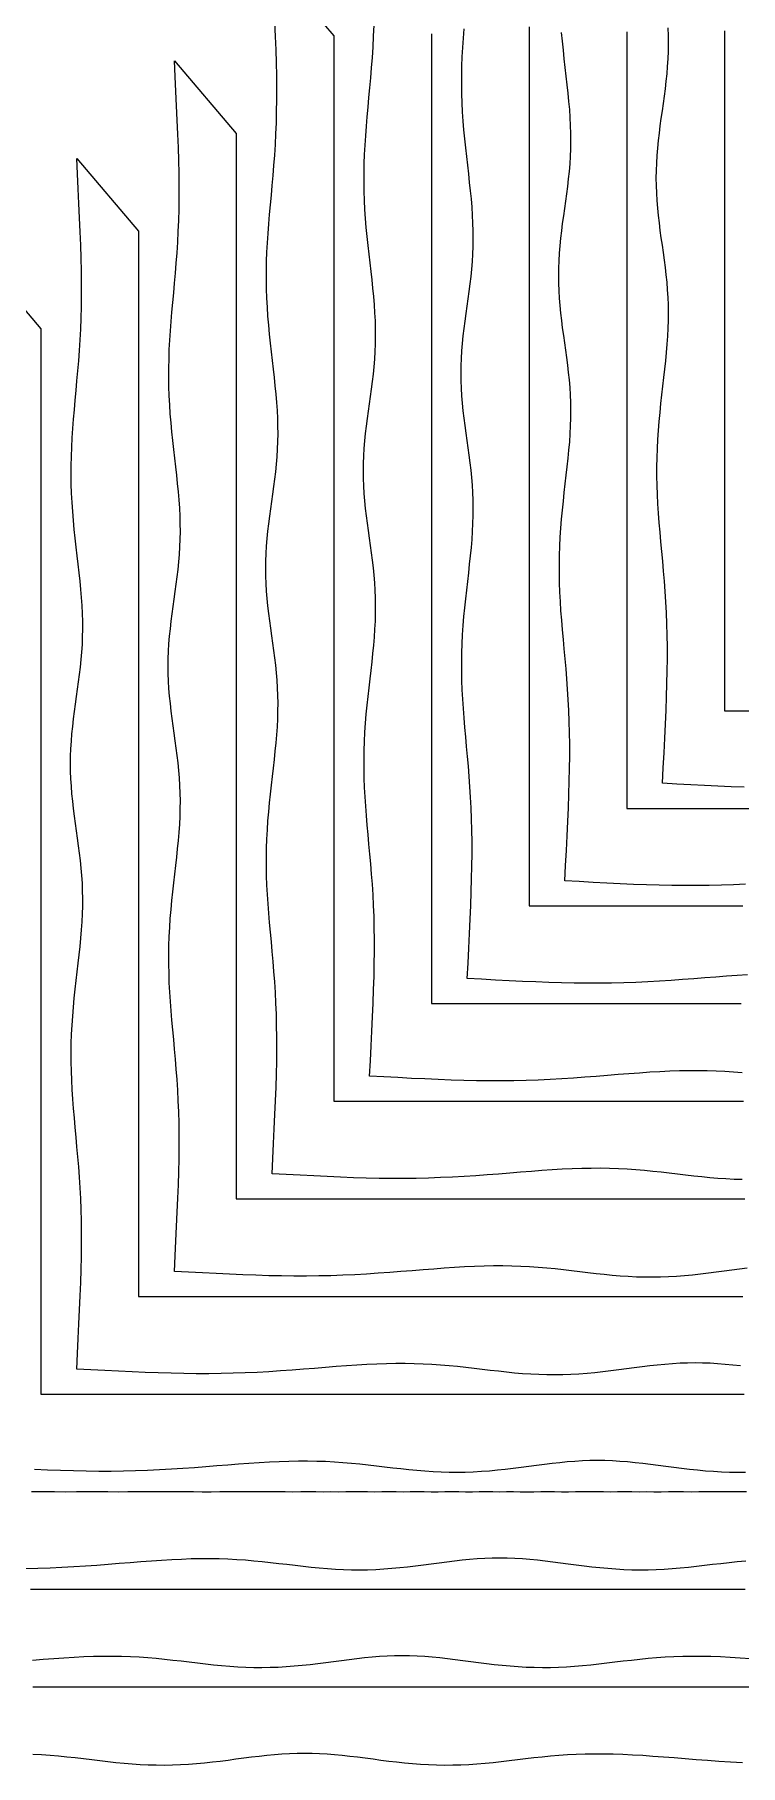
# Model space of a CAD drawing. Header units: metres. Extents: x 28 to 1492, y 12 to 1238.
# Drawn here: x 527 to 744, y 12 to 544 of the extents above; entities that cross this region are included whole.
import ezdxf

# ---------------------------------------------------------------- set-up
doc = ezdxf.new("R2010")
doc.units = ezdxf.units.M

msp = doc.modelspace()

# ---------------------------------------------------------------- linework, layer by layer
for points in [[(600, 565.99), (619, 543.69), (619, 539.73), (619, 535.85), (619.01, 532.06), (619.01, 528.36), (619, 524.74), (619.01, 521.2), (619.01, 517.74), (619, 514.34), (619, 511.01), (619.01, 507.75), (619.01, 504.55), (619, 501.4), (619, 498.32), (619.01, 495.29), (619, 492.31), (619, 489.38), (619.01, 486.49), (619, 483.66), (619, 480.86), (619.01, 478.11), (619.01, 475.4), (619, 472.73), (619, 470.09), (619, 467.49), (619.01, 464.93), (619, 462.39), (619, 459.89), (619.01, 457.42), (619, 454.98), (619, 452.56), (619.01, 450.17), (619, 447.8), (619, 445.46), (619, 443.14), (619, 440.84), (619, 438.57), (619.01, 436.31), (619, 434.07), (619.01, 431.85), (619, 429.65), (619, 427.47), (619, 425.3), (619.01, 423.14), (619, 421), (619, 418.87), (619.01, 416.76), (619.01, 414.65), (619, 412.56), (619, 410.47), (619, 408.4), (619, 406.33), (619, 404.28), (619, 402.23), (619, 400.19), (619, 398.15), (619, 396.12), (619, 394.09), (619, 392.07), (619, 390.05), (619, 388.04), (619, 386.02), (619, 384.01), (619, 382), (619, 380), (619, 378), (619, 375.99), (619, 373.98), (619, 371.96), (619, 369.95), (619, 367.93), (619, 365.91), (619, 363.88), (619, 361.85), (619, 359.81), (619, 357.77), (619, 355.72), (619, 353.67), (619, 351.6), (619.01, 349.53), (619, 347.44), (619, 345.35), (619, 343.24), (619.01, 341.13), (619, 339), (619, 336.86), (619, 334.7), (619, 332.53), (619, 330.35), (619, 328.15), (619, 325.93), (619, 323.69), (619, 321.43), (619, 319.16), (619, 316.86), (619, 314.54), (619, 312.2), (619, 309.83), (619, 307.44), (619, 305.02), (619, 302.58), (619, 300.11), (619, 297.61), (619, 295.07), (619, 292.51), (619, 289.91), (619, 287.27), (619, 284.6), (619, 281.89), (619, 279.14), (619, 276.34), (619, 273.51), (619, 270.62), (619, 267.69), (619, 264.71), (619, 261.68), (619, 258.6), (619, 255.45), (619, 252.25), (619, 248.99), (619, 245.66), (619, 242.26), (619, 238.8), (619, 235.26), (619, 231.64), (619.01, 227.94), (619, 224.15), (619, 220.27), (619.01, 216.31), (623.15, 216.31), (627.2, 216.31), (631.15, 216.31), (635.02, 216.31), (638.8, 216.31), (642.5, 216.31), (646.12, 216.31), (649.67, 216.31), (653.15, 216.31), (656.56, 216.3), (659.9, 216.31), (663.18, 216.31), (666.41, 216.31), (669.57, 216.31), (672.69, 216.3), (675.75, 216.31), (678.76, 216.31), (681.72, 216.31), (684.64, 216.31), (687.51, 216.31), (690.34, 216.31), (693.13, 216.31), (695.89, 216.31), (698.6, 216.3), (701.28, 216.3), (703.93, 216.31), (706.54, 216.31), (709.13, 216.31), (711.68, 216.31), (714.21, 216.31), (716.7, 216.31), (719.17, 216.31), (721.62, 216.31), (724.04, 216.31), (726.44, 216.3), (728.82, 216.31), (731.18, 216.31), (733.51, 216.31), (735.83, 216.3), (738.13, 216.31), (740.42, 216.3), (742.68, 216.31), (744.93, 216.31)], [(744.45, 192.21), (741.97, 192.28), (739.49, 192.4), (737.02, 192.57), (734.54, 192.77), (732.06, 193.02), (729.58, 193.29), (727.09, 193.58), (724.6, 193.88), (722.08, 194.18), (719.56, 194.47), (717.01, 194.75), (714.43, 195), (711.82, 195.22), (709.17, 195.4), (706.48, 195.54), (703.74, 195.63), (700.95, 195.68), (698.1, 195.67), (695.2, 195.62), (692.23, 195.51), (689.19, 195.37), (686.09, 195.19), (682.93, 194.97), (679.7, 194.73), (676.41, 194.47), (673.05, 194.2), (669.64, 193.93), (666.17, 193.66), (662.65, 193.41), (659.08, 193.18), (655.46, 192.98), (651.8, 192.82), (648.09, 192.69), (644.35, 192.6), (640.57, 192.55), (636.75, 192.55), (632.89, 192.59), (628.99, 192.68), (625.05, 192.8), (621.05, 192.95), (616.99, 193.13), (612.87, 193.33), (608.67, 193.55), (604.39, 193.78), (600.01, 194), (600.24, 198.74), (600.47, 203.35), (600.69, 207.84), (600.9, 212.22), (601.08, 216.47), (601.24, 220.6), (601.36, 224.62), (601.45, 228.52), (601.49, 232.3), (601.49, 235.98), (601.44, 239.56), (601.35, 243.04), (601.22, 246.42), (601.05, 249.73), (600.84, 252.96), (600.61, 256.12), (600.35, 259.22), (600.08, 262.27), (599.81, 265.28), (599.53, 268.24), (599.27, 271.18), (599.02, 274.09), (598.8, 276.98), (598.61, 279.86), (598.46, 282.72), (598.36, 285.57), (598.3, 288.41), (598.3, 291.24), (598.34, 294.06), (598.43, 296.88), (598.58, 299.67), (598.76, 302.46), (598.99, 305.22), (599.25, 307.97), (599.53, 310.69), (599.83, 313.39), (600.14, 316.06), (600.44, 318.7), (600.74, 321.31), (601.02, 323.88), (601.26, 326.42), (601.48, 328.93), (601.65, 331.4), (601.77, 333.85), (601.84, 336.26), (601.86, 338.64), (601.82, 341), (601.73, 343.34), (601.58, 345.66), (601.39, 347.97), (601.16, 350.26), (600.89, 352.54), (600.6, 354.82), (600.28, 357.1), (599.96, 359.37), (599.64, 361.65), (599.32, 363.93), (599.03, 366.21), (598.77, 368.5), (598.54, 370.8), (598.35, 373.09), (598.22, 375.4), (598.13, 377.7), (598.1, 380), (598.13, 382.3), (598.22, 384.6), (598.35, 386.91), (598.54, 389.2), (598.77, 391.5), (599.03, 393.79), (599.32, 396.07), (599.64, 398.35), (599.96, 400.63), (600.28, 402.9), (600.6, 405.18), (600.89, 407.46), (601.16, 409.74), (601.39, 412.03), (601.58, 414.34), (601.73, 416.66), (601.82, 419), (601.86, 421.36), (601.84, 423.74), (601.77, 426.15), (601.65, 428.6), (601.48, 431.07), (601.26, 433.58), (601.02, 436.12), (600.74, 438.69), (600.44, 441.3), (600.14, 443.94), (599.83, 446.61), (599.53, 449.31), (599.25, 452.03), (598.99, 454.78), (598.76, 457.54), (598.58, 460.33), (598.43, 463.12), (598.34, 465.94), (598.3, 468.76), (598.3, 471.59), (598.36, 474.43), (598.46, 477.28), (598.61, 480.14), (598.8, 483.02), (599.02, 485.91), (599.27, 488.82), (599.53, 491.76), (599.81, 494.72), (600.08, 497.73), (600.35, 500.78), (600.61, 503.88), (600.84, 507.04), (601.05, 510.27), (601.22, 513.58), (601.35, 516.96), (601.44, 520.44), (601.49, 524.02), (601.49, 527.7), (601.45, 531.48), (601.36, 535.38), (601.24, 539.4), (601.08, 543.53), (600.9, 547.78)], [(744.43, 225), (741.82, 225.22), (739.17, 225.4), (736.48, 225.54), (733.74, 225.63), (730.95, 225.68), (728.1, 225.67), (725.2, 225.62), (722.23, 225.51), (719.19, 225.37), (716.09, 225.19), (712.93, 224.97), (709.7, 224.73), (706.41, 224.47), (703.05, 224.2), (699.64, 223.93), (696.17, 223.66), (692.65, 223.41), (689.08, 223.18), (685.46, 222.98), (681.8, 222.82), (678.09, 222.69), (674.35, 222.6), (670.57, 222.55), (666.75, 222.55), (662.89, 222.59), (658.99, 222.68), (655.05, 222.8), (651.05, 222.95), (646.99, 223.13), (642.87, 223.33), (638.67, 223.55), (634.39, 223.78), (630.01, 224), (630.24, 228.74), (630.47, 233.35), (630.69, 237.84), (630.9, 242.22), (631.08, 246.47), (631.24, 250.6), (631.36, 254.62), (631.45, 258.52), (631.49, 262.3), (631.49, 265.98), (631.44, 269.56), (631.35, 273.04), (631.22, 276.42), (631.05, 279.73), (630.84, 282.96), (630.61, 286.12), (630.35, 289.22), (630.08, 292.27), (629.81, 295.28), (629.53, 298.24), (629.27, 301.18), (629.02, 304.09), (628.8, 306.98), (628.61, 309.86), (628.46, 312.72), (628.36, 315.57), (628.3, 318.41), (628.3, 321.24), (628.34, 324.06), (628.43, 326.88), (628.58, 329.67), (628.76, 332.46), (628.99, 335.22), (629.25, 337.97), (629.53, 340.69), (629.83, 343.39), (630.14, 346.06), (630.44, 348.7), (630.74, 351.31), (631.02, 353.88), (631.26, 356.42), (631.48, 358.93), (631.65, 361.4), (631.77, 363.85), (631.84, 366.26), (631.86, 368.64), (631.82, 371), (631.73, 373.34), (631.58, 375.66), (631.39, 377.97), (631.16, 380.26), (630.89, 382.54), (630.6, 384.82), (630.28, 387.1), (629.96, 389.37), (629.64, 391.65), (629.32, 393.93), (629.03, 396.21), (628.77, 398.5), (628.54, 400.8), (628.35, 403.09), (628.22, 405.4), (628.13, 407.7), (628.1, 410), (628.13, 412.3), (628.22, 414.6), (628.35, 416.91), (628.54, 419.2), (628.77, 421.5), (629.03, 423.79), (629.32, 426.07), (629.64, 428.35), (629.96, 430.63), (630.28, 432.9), (630.6, 435.18), (630.89, 437.46), (631.16, 439.74), (631.39, 442.03), (631.58, 444.34), (631.73, 446.66), (631.82, 449), (631.86, 451.36), (631.84, 453.74), (631.77, 456.15), (631.65, 458.6), (631.48, 461.07), (631.26, 463.58), (631.02, 466.12), (630.74, 468.69), (630.44, 471.3), (630.14, 473.94), (629.83, 476.61), (629.53, 479.31), (629.25, 482.03), (628.99, 484.78), (628.76, 487.54), (628.58, 490.33), (628.43, 493.12), (628.34, 495.94), (628.3, 498.76), (628.3, 501.59), (628.36, 504.43), (628.46, 507.28), (628.61, 510.14), (628.8, 513.02), (629.02, 515.91), (629.27, 518.82), (629.53, 521.76), (629.81, 524.72), (630.08, 527.73), (630.35, 530.78), (630.61, 533.88), (630.84, 537.04), (631.05, 540.27), (631.22, 543.58), (631.35, 546.96)], [(649, 544.34), (649, 541.01), (649.01, 537.75), (649.01, 534.55), (649, 531.4), (649, 528.32), (649.01, 525.29), (649, 522.31), (649, 519.38), (649.01, 516.49), (649, 513.66), (649, 510.86), (649.01, 508.11), (649.01, 505.4), (649, 502.73), (649, 500.09), (649, 497.49), (649.01, 494.93), (649, 492.39), (649, 489.89), (649.01, 487.42), (649, 484.98), (649, 482.56), (649.01, 480.17), (649, 477.8), (649, 475.46), (649, 473.14), (649, 470.84), (649, 468.57), (649.01, 466.31), (649, 464.07), (649.01, 461.85), (649, 459.65), (649, 457.47), (649, 455.3), (649.01, 453.14), (649, 451), (649, 448.87), (649.01, 446.76), (649.01, 444.65), (649, 442.56), (649, 440.47), (649, 438.4), (649, 436.33), (649, 434.28), (649, 432.23), (649, 430.19), (649, 428.15), (649, 426.12), (649, 424.09), (649, 422.07), (649, 420.05), (649, 418.04), (649, 416.02), (649, 414.01), (649, 412), (649, 410), (649, 408), (649, 405.99), (649, 403.98), (649, 401.96), (649, 399.95), (649, 397.93), (649, 395.91), (649, 393.88), (649, 391.85), (649, 389.81), (649, 387.77), (649, 385.72), (649, 383.67), (649, 381.6), (649.01, 379.53), (649, 377.44), (649, 375.35), (649, 373.24), (649.01, 371.13), (649, 369), (649, 366.86), (649, 364.7), (649, 362.53), (649, 360.35), (649, 358.15), (649, 355.93), (649, 353.69), (649, 351.43), (649, 349.16), (649, 346.86), (649, 344.54), (649, 342.2), (649, 339.83), (649, 337.44), (649, 335.02), (649, 332.58), (649, 330.11), (649, 327.61), (649, 325.07), (649, 322.51), (649, 319.91), (649, 317.27), (649, 314.6), (649, 311.89), (649, 309.14), (649, 306.34), (649, 303.51), (649, 300.62), (649, 297.69), (649, 294.71), (649, 291.68), (649, 288.6), (649, 285.45), (649, 282.25), (649, 278.99), (649, 275.66), (649, 272.26), (649, 268.8), (649, 265.26), (649, 261.64), (649.01, 257.94), (649, 254.15), (649, 250.27), (649.01, 246.31), (653.15, 246.31), (657.2, 246.31), (661.15, 246.31), (665.02, 246.31), (668.8, 246.31), (672.5, 246.31), (676.12, 246.31), (679.67, 246.31), (683.15, 246.31), (686.56, 246.3), (689.9, 246.31), (693.18, 246.31), (696.41, 246.31), (699.57, 246.31), (702.69, 246.3), (705.75, 246.31), (708.76, 246.31), (711.72, 246.31), (714.64, 246.31), (717.51, 246.31), (720.34, 246.31), (723.13, 246.31), (725.89, 246.31), (728.6, 246.3), (731.28, 246.3), (733.93, 246.31), (736.54, 246.31), (739.13, 246.31), (741.68, 246.31), (744.21, 246.31)], [(746.09, 255.19), (742.93, 254.97), (739.7, 254.73), (736.41, 254.47), (733.05, 254.2), (729.64, 253.93), (726.17, 253.66), (722.65, 253.41), (719.08, 253.18), (715.46, 252.98), (711.8, 252.82), (708.09, 252.69), (704.35, 252.6), (700.57, 252.55), (696.75, 252.55), (692.89, 252.59), (688.99, 252.68), (685.05, 252.8), (681.05, 252.95), (676.99, 253.13), (672.87, 253.33), (668.67, 253.55), (664.39, 253.78), (660.01, 254), (660.24, 258.74), (660.47, 263.35), (660.69, 267.84), (660.9, 272.22), (661.08, 276.47), (661.24, 280.6), (661.36, 284.62), (661.45, 288.52), (661.49, 292.3), (661.49, 295.98), (661.44, 299.56), (661.35, 303.04), (661.22, 306.42), (661.05, 309.73), (660.84, 312.96), (660.61, 316.12), (660.35, 319.22), (660.08, 322.27), (659.81, 325.28), (659.53, 328.24), (659.27, 331.18), (659.02, 334.09), (658.8, 336.98), (658.61, 339.86), (658.46, 342.72), (658.36, 345.57), (658.3, 348.41), (658.3, 351.24), (658.34, 354.06), (658.43, 356.88), (658.58, 359.67), (658.76, 362.46), (658.99, 365.22), (659.25, 367.97), (659.53, 370.69), (659.83, 373.39), (660.14, 376.06), (660.44, 378.7), (660.74, 381.31), (661.02, 383.88), (661.26, 386.42), (661.48, 388.93), (661.65, 391.4), (661.77, 393.85), (661.84, 396.26), (661.86, 398.64), (661.82, 401), (661.73, 403.34), (661.58, 405.66), (661.39, 407.97), (661.16, 410.26), (660.89, 412.54), (660.6, 414.82), (660.28, 417.1), (659.96, 419.37), (659.64, 421.65), (659.32, 423.93), (659.03, 426.21), (658.77, 428.5), (658.54, 430.8), (658.35, 433.09), (658.22, 435.4), (658.13, 437.7), (658.1, 440), (658.13, 442.3), (658.22, 444.6), (658.35, 446.91), (658.54, 449.2), (658.77, 451.5), (659.03, 453.79), (659.32, 456.07), (659.64, 458.35), (659.96, 460.63), (660.28, 462.9), (660.6, 465.18), (660.89, 467.46), (661.16, 469.74), (661.39, 472.03), (661.58, 474.34), (661.73, 476.66), (661.82, 479), (661.86, 481.36), (661.84, 483.74), (661.77, 486.15), (661.65, 488.6), (661.48, 491.07), (661.26, 493.58), (661.02, 496.12), (660.74, 498.69), (660.44, 501.3), (660.14, 503.94), (659.83, 506.61), (659.53, 509.31), (659.25, 512.03), (658.99, 514.78), (658.76, 517.54), (658.58, 520.33), (658.43, 523.12), (658.34, 525.94), (658.3, 528.76), (658.3, 531.59), (658.36, 534.43), (658.46, 537.28), (658.61, 540.14), (658.8, 543.02), (659.02, 545.91)], [(679.01, 546.49), (679, 543.66), (679, 540.86), (679.01, 538.11), (679.01, 535.4), (679, 532.73), (679, 530.09), (679, 527.49), (679.01, 524.93), (679, 522.39), (679, 519.89), (679.01, 517.42), (679, 514.98), (679, 512.56), (679.01, 510.17), (679, 507.8), (679, 505.46), (679, 503.14), (679, 500.84), (679, 498.57), (679.01, 496.31), (679, 494.07), (679.01, 491.85), (679, 489.65), (679, 487.47), (679, 485.3), (679.01, 483.14), (679, 481), (679, 478.87), (679.01, 476.76), (679.01, 474.65), (679, 472.56), (679, 470.47), (679, 468.4), (679, 466.33), (679, 464.28), (679, 462.23), (679, 460.19), (679, 458.15), (679, 456.12), (679, 454.09), (679, 452.07), (679, 450.05), (679, 448.04), (679, 446.02), (679, 444.01), (679, 442), (679, 440), (679, 438), (679, 435.99), (679, 433.98), (679, 431.96), (679, 429.95), (679, 427.93), (679, 425.91), (679, 423.88), (679, 421.85), (679, 419.81), (679, 417.77), (679, 415.72), (679, 413.67), (679, 411.6), (679.01, 409.53), (679, 407.44), (679, 405.35), (679, 403.24), (679.01, 401.13), (679, 399), (679, 396.86), (679, 394.7), (679, 392.53), (679, 390.35), (679, 388.15), (679, 385.93), (679, 383.69), (679, 381.43), (679, 379.16), (679, 376.86), (679, 374.54), (679, 372.2), (679, 369.83), (679, 367.44), (679, 365.02), (679, 362.58), (679, 360.11), (679, 357.61), (679, 355.07), (679, 352.51), (679, 349.91), (679, 347.27), (679, 344.6), (679, 341.89), (679, 339.14), (679, 336.34), (679, 333.51), (679, 330.62), (679, 327.69), (679, 324.71), (679, 321.68), (679, 318.6), (679, 315.45), (679, 312.25), (679, 308.99), (679, 305.66), (679, 302.26), (679, 298.8), (679, 295.26), (679, 291.64), (679.01, 287.94), (679, 284.15), (679, 280.27), (679.01, 276.31), (683.15, 276.31), (687.2, 276.31), (691.15, 276.31), (695.02, 276.31), (698.8, 276.31), (702.5, 276.31), (706.12, 276.31), (709.67, 276.31), (713.15, 276.31), (716.56, 276.3), (719.9, 276.31), (723.18, 276.31), (726.41, 276.31), (729.57, 276.31), (732.69, 276.3), (735.75, 276.31), (738.76, 276.31), (741.72, 276.31), (744.64, 276.31)], [(745.46, 282.98), (741.8, 282.82), (738.09, 282.69), (734.35, 282.6), (730.57, 282.55), (726.75, 282.55), (722.89, 282.59), (718.99, 282.68), (715.05, 282.8), (711.05, 282.95), (706.99, 283.13), (702.87, 283.33), (698.67, 283.55), (694.39, 283.78), (690.01, 284), (690.24, 288.74), (690.47, 293.35), (690.69, 297.84), (690.9, 302.22), (691.08, 306.47), (691.24, 310.6), (691.36, 314.62), (691.45, 318.52), (691.49, 322.3), (691.49, 325.98), (691.44, 329.56), (691.35, 333.04), (691.22, 336.42), (691.05, 339.73), (690.84, 342.96), (690.61, 346.12), (690.35, 349.22), (690.08, 352.27), (689.81, 355.28), (689.53, 358.24), (689.27, 361.18), (689.02, 364.09), (688.8, 366.98), (688.61, 369.86), (688.46, 372.72), (688.36, 375.57), (688.3, 378.41), (688.3, 381.24), (688.34, 384.06), (688.43, 386.88), (688.58, 389.67), (688.76, 392.46), (688.99, 395.22), (689.25, 397.97), (689.53, 400.69), (689.83, 403.39), (690.14, 406.06), (690.44, 408.7), (690.74, 411.31), (691.02, 413.88), (691.26, 416.42), (691.48, 418.93), (691.65, 421.4), (691.77, 423.85), (691.84, 426.26), (691.86, 428.64), (691.82, 431), (691.73, 433.34), (691.58, 435.66), (691.39, 437.97), (691.16, 440.26), (690.89, 442.54), (690.6, 444.82), (690.28, 447.1), (689.96, 449.37), (689.64, 451.65), (689.32, 453.93), (689.03, 456.21), (688.77, 458.5), (688.54, 460.8), (688.35, 463.09), (688.22, 465.4), (688.13, 467.7), (688.1, 470), (688.13, 472.3), (688.22, 474.6), (688.35, 476.91), (688.54, 479.2), (688.77, 481.5), (689.03, 483.79), (689.32, 486.07), (689.64, 488.35), (689.96, 490.63), (690.28, 492.9), (690.6, 495.18), (690.89, 497.46), (691.16, 499.74), (691.39, 502.03), (691.58, 504.34), (691.73, 506.66), (691.82, 509), (691.86, 511.36), (691.84, 513.74), (691.77, 516.15), (691.65, 518.6), (691.48, 521.07), (691.26, 523.58), (691.02, 526.12), (690.74, 528.69), (690.44, 531.3), (690.14, 533.94), (689.83, 536.61), (689.53, 539.31), (689.25, 542.03), (688.99, 544.78)], [(709, 544.98), (709, 542.56), (709.01, 540.17), (709, 537.8), (709, 535.46), (709, 533.14), (709, 530.84), (709, 528.57), (709.01, 526.31), (709, 524.07), (709.01, 521.85), (709, 519.65), (709, 517.47), (709, 515.3), (709.01, 513.14), (709, 511), (709, 508.87), (709.01, 506.76), (709.01, 504.65), (709, 502.56), (709, 500.47), (709, 498.4), (709, 496.33), (709, 494.28), (709, 492.23), (709, 490.19), (709, 488.15), (709, 486.12), (709, 484.09), (709, 482.07), (709, 480.05), (709, 478.04), (709, 476.02), (709, 474.01), (709, 472), (709, 470), (709, 468), (709, 465.99), (709, 463.98), (709, 461.96), (709, 459.95), (709, 457.93), (709, 455.91), (709, 453.88), (709, 451.85), (709, 449.81), (709, 447.77), (709, 445.72), (709, 443.67), (709, 441.6), (709.01, 439.53), (709, 437.44), (709, 435.35), (709, 433.24), (709.01, 431.13), (709, 429), (709, 426.86), (709, 424.7), (709, 422.53), (709, 420.35), (709, 418.15), (709, 415.93), (709, 413.69), (709, 411.43), (709, 409.16), (709, 406.86), (709, 404.54), (709, 402.2), (709, 399.83), (709, 397.44), (709, 395.02), (709, 392.58), (709, 390.11), (709, 387.61), (709, 385.07), (709, 382.51), (709, 379.91), (709, 377.27), (709, 374.6), (709, 371.89), (709, 369.14), (709, 366.34), (709, 363.51), (709, 360.62), (709, 357.69), (709, 354.71), (709, 351.68), (709, 348.6), (709, 345.45), (709, 342.25), (709, 338.99), (709, 335.66), (709, 332.26), (709, 328.8), (709, 325.26), (709, 321.64), (709.01, 317.94), (709, 314.15), (709, 310.27), (709.01, 306.31), (713.15, 306.31), (717.2, 306.31), (721.15, 306.31), (725.02, 306.31), (728.8, 306.31), (732.5, 306.31), (736.12, 306.31), (739.67, 306.31), (743.15, 306.31), (746.56, 306.3)], [(745.05, 312.8), (741.05, 312.95), (736.99, 313.13), (732.87, 313.33), (728.67, 313.55), (724.39, 313.78), (720.01, 314), (720.24, 318.74), (720.47, 323.35), (720.69, 327.84), (720.9, 332.22), (721.08, 336.47), (721.24, 340.6), (721.36, 344.62), (721.45, 348.52), (721.49, 352.3), (721.49, 355.98), (721.44, 359.56), (721.35, 363.04), (721.22, 366.42), (721.05, 369.73), (720.84, 372.96), (720.61, 376.12), (720.35, 379.22), (720.08, 382.27), (719.81, 385.28), (719.53, 388.24), (719.27, 391.18), (719.02, 394.09), (718.8, 396.98), (718.61, 399.86), (718.46, 402.72), (718.36, 405.57), (718.3, 408.41), (718.3, 411.24), (718.34, 414.06), (718.43, 416.88), (718.58, 419.67), (718.76, 422.46), (718.99, 425.22), (719.25, 427.97), (719.53, 430.69), (719.83, 433.39), (720.14, 436.06), (720.44, 438.7), (720.74, 441.31), (721.02, 443.88), (721.26, 446.42), (721.48, 448.93), (721.65, 451.4), (721.77, 453.85), (721.84, 456.26), (721.86, 458.64), (721.82, 461), (721.73, 463.34), (721.58, 465.66), (721.39, 467.97), (721.16, 470.26), (720.89, 472.54), (720.6, 474.82), (720.28, 477.1), (719.96, 479.37), (719.64, 481.65), (719.32, 483.93), (719.03, 486.21), (718.77, 488.5), (718.54, 490.8), (718.35, 493.09), (718.22, 495.4), (718.13, 497.7), (718.1, 500), (718.13, 502.3), (718.22, 504.6), (718.35, 506.91), (718.54, 509.2), (718.77, 511.5), (719.03, 513.79), (719.32, 516.07), (719.64, 518.35), (719.96, 520.63), (720.28, 522.9), (720.6, 525.18), (720.89, 527.46), (721.16, 529.74), (721.39, 532.03), (721.58, 534.34), (721.73, 536.66), (721.82, 539), (721.86, 541.36), (721.84, 543.74), (721.77, 546.15)], [(739, 545.3), (739.01, 543.14), (739, 541), (739, 538.87), (739.01, 536.76), (739.01, 534.65), (739, 532.56), (739, 530.47), (739, 528.4), (739, 526.33), (739, 524.28), (739, 522.23), (739, 520.19), (739, 518.15), (739, 516.12), (739, 514.09), (739, 512.07), (739, 510.05), (739, 508.04), (739, 506.02), (739, 504.01), (739, 502), (739, 500), (739, 498), (739, 495.99), (739, 493.98), (739, 491.96), (739, 489.95), (739, 487.93), (739, 485.91), (739, 483.88), (739, 481.85), (739, 479.81), (739, 477.77), (739, 475.72), (739, 473.67), (739, 471.6), (739.01, 469.53), (739, 467.44), (739, 465.35), (739, 463.24), (739.01, 461.13), (739, 459), (739, 456.86), (739, 454.7), (739, 452.53), (739, 450.35), (739, 448.15), (739, 445.93), (739, 443.69), (739, 441.43), (739, 439.16), (739, 436.86), (739, 434.54), (739, 432.2), (739, 429.83), (739, 427.44), (739, 425.02), (739, 422.58), (739, 420.11), (739, 417.61), (739, 415.07), (739, 412.51), (739, 409.91), (739, 407.27), (739, 404.6), (739, 401.89), (739, 399.14), (739, 396.34), (739, 393.51), (739, 390.62), (739, 387.69), (739, 384.71), (739, 381.68), (739, 378.6), (739, 375.45), (739, 372.25), (739, 368.99), (739, 365.66), (739, 362.26), (739, 358.8), (739, 355.26), (739, 351.64), (739.01, 347.94), (739, 344.15), (739, 340.27), (739.01, 336.31), (743.15, 336.31), (747.2, 336.31)], [(746.06, 164.96), (743.7, 164.67), (741.33, 164.37), (738.94, 164.05), (736.54, 163.73), (734.12, 163.43), (731.69, 163.14), (729.25, 162.88), (726.8, 162.65), (724.34, 162.46), (721.87, 162.32), (719.4, 162.23), (716.92, 162.19), (714.45, 162.21), (711.97, 162.28), (709.49, 162.4), (707.02, 162.57), (704.54, 162.77), (702.06, 163.02), (699.58, 163.29), (697.09, 163.58), (694.6, 163.88), (692.08, 164.18), (689.56, 164.47), (687.01, 164.75), (684.43, 165), (681.82, 165.22), (679.17, 165.4), (676.48, 165.54), (673.74, 165.63), (670.95, 165.68), (668.1, 165.67), (665.2, 165.62), (662.23, 165.51), (659.19, 165.37), (656.09, 165.19), (652.93, 164.97), (649.7, 164.73), (646.41, 164.47), (643.05, 164.2), (639.64, 163.93), (636.17, 163.66), (632.65, 163.41), (629.08, 163.18), (625.46, 162.98), (621.8, 162.82), (618.09, 162.69), (614.35, 162.6), (610.57, 162.55), (606.75, 162.55), (602.89, 162.59), (598.99, 162.68), (595.05, 162.8), (591.05, 162.95), (586.99, 163.13), (582.87, 163.33), (578.67, 163.55), (574.39, 163.78), (570.01, 164), (570.24, 168.74), (570.47, 173.35), (570.69, 177.84), (570.9, 182.22), (571.08, 186.47), (571.24, 190.6), (571.36, 194.62), (571.45, 198.52), (571.49, 202.3), (571.49, 205.98), (571.44, 209.56), (571.35, 213.04), (571.22, 216.42), (571.05, 219.73), (570.84, 222.96), (570.61, 226.12), (570.35, 229.22), (570.08, 232.27), (569.81, 235.28), (569.53, 238.24), (569.27, 241.18), (569.02, 244.09), (568.8, 246.98), (568.61, 249.86), (568.46, 252.72), (568.36, 255.57), (568.3, 258.41), (568.3, 261.24), (568.34, 264.06), (568.43, 266.88), (568.58, 269.67), (568.76, 272.46), (568.99, 275.22), (569.25, 277.97), (569.53, 280.69), (569.83, 283.39), (570.14, 286.06), (570.44, 288.7), (570.74, 291.31), (571.02, 293.88), (571.26, 296.42), (571.48, 298.93), (571.65, 301.4), (571.77, 303.85), (571.84, 306.26), (571.86, 308.64), (571.82, 311), (571.73, 313.34), (571.58, 315.66), (571.39, 317.97), (571.16, 320.26), (570.89, 322.54), (570.6, 324.82), (570.28, 327.1), (569.96, 329.37), (569.64, 331.65), (569.32, 333.93), (569.03, 336.21), (568.77, 338.5), (568.54, 340.8), (568.35, 343.09), (568.22, 345.4), (568.13, 347.7), (568.1, 350), (568.13, 352.3), (568.22, 354.6), (568.35, 356.91), (568.54, 359.2), (568.77, 361.5), (569.03, 363.79), (569.32, 366.07), (569.64, 368.35), (569.96, 370.63), (570.28, 372.9), (570.6, 375.18), (570.89, 377.46), (571.16, 379.74), (571.39, 382.03), (571.58, 384.34), (571.73, 386.66), (571.82, 389), (571.86, 391.36), (571.84, 393.74), (571.77, 396.15), (571.65, 398.6), (571.48, 401.07), (571.26, 403.58), (571.02, 406.12), (570.74, 408.69), (570.44, 411.3), (570.14, 413.94), (569.83, 416.61), (569.53, 419.31), (569.25, 422.03), (568.99, 424.78), (568.76, 427.54), (568.58, 430.33), (568.43, 433.12), (568.34, 435.94), (568.3, 438.76), (568.3, 441.59), (568.36, 444.43), (568.46, 447.28), (568.61, 450.14), (568.8, 453.02), (569.02, 455.91), (569.27, 458.82), (569.53, 461.76), (569.81, 464.72), (570.08, 467.73), (570.35, 470.78), (570.61, 473.88), (570.84, 477.04), (571.05, 480.27), (571.22, 483.58), (571.35, 486.96), (571.44, 490.44), (571.49, 494.02), (571.49, 497.7), (571.45, 501.48), (571.36, 505.38), (571.24, 509.4), (571.08, 513.53), (570.9, 517.78), (570.69, 522.16), (570.47, 526.65), (570.24, 531.26), (570, 535.99), (589, 513.69), (589, 509.73), (589, 505.85), (589.01, 502.06), (589.01, 498.36), (589, 494.74), (589.01, 491.2), (589.01, 487.74), (589, 484.34), (589, 481.01), (589.01, 477.75), (589.01, 474.55), (589, 471.4), (589, 468.32), (589.01, 465.29), (589, 462.31), (589, 459.38), (589.01, 456.49), (589, 453.66), (589, 450.86), (589.01, 448.11), (589.01, 445.4), (589, 442.73), (589, 440.09), (589, 437.49), (589.01, 434.93), (589, 432.39), (589, 429.89), (589.01, 427.42), (589, 424.98), (589, 422.56), (589.01, 420.17), (589, 417.8), (589, 415.46), (589, 413.14), (589, 410.84), (589, 408.57), (589.01, 406.31), (589, 404.07), (589.01, 401.85), (589, 399.65), (589, 397.47), (589, 395.3), (589.01, 393.14), (589, 391), (589, 388.87), (589.01, 386.76), (589.01, 384.65), (589, 382.56), (589, 380.47), (589, 378.4), (589, 376.33), (589, 374.28), (589, 372.23), (589, 370.19), (589, 368.15), (589, 366.12), (589, 364.09), (589, 362.07), (589, 360.05), (589, 358.04), (589, 356.02), (589, 354.01), (589, 352), (589, 350), (589, 348), (589, 345.99), (589, 343.98), (589, 341.96), (589, 339.95), (589, 337.93), (589, 335.91), (589, 333.88), (589, 331.85), (589, 329.81), (589, 327.77), (589, 325.72), (589, 323.67), (589, 321.6), (589.01, 319.53), (589, 317.44), (589, 315.35), (589, 313.24), (589.01, 311.13), (589, 309), (589, 306.86), (589, 304.7), (589, 302.53), (589, 300.35), (589, 298.15), (589, 295.93), (589, 293.69), (589, 291.43), (589, 289.16), (589, 286.86), (589, 284.54), (589, 282.2), (589, 279.83), (589, 277.44), (589, 275.02), (589, 272.58), (589, 270.11), (589, 267.61), (589, 265.07), (589, 262.51), (589, 259.91), (589, 257.27), (589, 254.6), (589, 251.89), (589, 249.14), (589, 246.34), (589, 243.51), (589, 240.62), (589, 237.69), (589, 234.71), (589, 231.68), (589, 228.6), (589, 225.45), (589, 222.25), (589, 218.99), (589, 215.66), (589, 212.26), (589, 208.8), (589, 205.26), (589, 201.64), (589.01, 197.94), (589, 194.15), (589, 190.27), (589.01, 186.31), (593.15, 186.31), (597.2, 186.31), (601.15, 186.31), (605.02, 186.31), (608.8, 186.31), (612.5, 186.31), (616.12, 186.31), (619.67, 186.31), (623.15, 186.31), (626.56, 186.3), (629.9, 186.31), (633.18, 186.31), (636.41, 186.31), (639.57, 186.31), (642.69, 186.3), (645.75, 186.31), (648.76, 186.31), (651.72, 186.31), (654.64, 186.31), (657.51, 186.31), (660.34, 186.31), (663.13, 186.31), (665.89, 186.31), (668.6, 186.3), (671.28, 186.3), (673.93, 186.31), (676.54, 186.31), (679.13, 186.31), (681.68, 186.31), (684.21, 186.31), (686.7, 186.31), (689.17, 186.31), (691.62, 186.31), (694.04, 186.31), (696.44, 186.3), (698.82, 186.31), (701.18, 186.31), (703.51, 186.31), (705.83, 186.3), (708.13, 186.31), (710.42, 186.3), (712.68, 186.31), (714.93, 186.31), (717.17, 186.31), (719.4, 186.31), (721.61, 186.3), (723.8, 186.31), (725.99, 186.31), (728.17, 186.31), (730.33, 186.3), (732.49, 186.31), (734.64, 186.31), (736.78, 186.31), (738.91, 186.3), (741.04, 186.3), (743.16, 186.31), (745.28, 186.31)], [(743.94, 134.96), (741.59, 135.22), (739.26, 135.44), (736.93, 135.62), (734.62, 135.76), (732.3, 135.84), (730, 135.86), (727.7, 135.84), (725.38, 135.76), (723.07, 135.62), (720.74, 135.44), (718.41, 135.22), (716.06, 134.96), (713.7, 134.67), (711.33, 134.37), (708.94, 134.05), (706.54, 133.73), (704.12, 133.43), (701.69, 133.14), (699.25, 132.88), (696.8, 132.65), (694.34, 132.46), (691.87, 132.32), (689.4, 132.23), (686.92, 132.19), (684.45, 132.21), (681.97, 132.28), (679.49, 132.4), (677.02, 132.57), (674.54, 132.77), (672.06, 133.02), (669.58, 133.29), (667.09, 133.58), (664.6, 133.88), (662.08, 134.18), (659.56, 134.47), (657.01, 134.75), (654.43, 135), (651.82, 135.22), (649.17, 135.4), (646.48, 135.54), (643.74, 135.63), (640.95, 135.68), (638.1, 135.67), (635.2, 135.62), (632.23, 135.51), (629.19, 135.37), (626.09, 135.19), (622.93, 134.97), (619.7, 134.73), (616.41, 134.47), (613.05, 134.2), (609.64, 133.93), (606.17, 133.66), (602.65, 133.41), (599.08, 133.18), (595.46, 132.98), (591.8, 132.82), (588.09, 132.69), (584.35, 132.6), (580.57, 132.55), (576.75, 132.55), (572.89, 132.59), (568.99, 132.68), (565.05, 132.8), (561.05, 132.95), (556.99, 133.13), (552.87, 133.33), (548.67, 133.55), (544.39, 133.78), (540.01, 134), (540.24, 138.74), (540.47, 143.35), (540.69, 147.84), (540.9, 152.22), (541.08, 156.47), (541.24, 160.6), (541.36, 164.62), (541.45, 168.52), (541.49, 172.3), (541.49, 175.98), (541.44, 179.56), (541.35, 183.04), (541.22, 186.42), (541.05, 189.73), (540.84, 192.96), (540.61, 196.12), (540.35, 199.22), (540.08, 202.27), (539.81, 205.28), (539.53, 208.24), (539.27, 211.18), (539.02, 214.09), (538.8, 216.98), (538.61, 219.86), (538.46, 222.72), (538.36, 225.57), (538.3, 228.41), (538.3, 231.24), (538.34, 234.06), (538.43, 236.88), (538.58, 239.67), (538.76, 242.46), (538.99, 245.22), (539.25, 247.97), (539.53, 250.69), (539.83, 253.39), (540.14, 256.06), (540.44, 258.7), (540.74, 261.31), (541.02, 263.88), (541.26, 266.42), (541.48, 268.93), (541.65, 271.4), (541.77, 273.85), (541.84, 276.26), (541.86, 278.64), (541.82, 281), (541.73, 283.34), (541.58, 285.66), (541.39, 287.97), (541.16, 290.26), (540.89, 292.54), (540.6, 294.82), (540.28, 297.1), (539.96, 299.37), (539.64, 301.65), (539.32, 303.93), (539.03, 306.21), (538.77, 308.5), (538.54, 310.8), (538.35, 313.09), (538.22, 315.4), (538.13, 317.7), (538.1, 320), (538.13, 322.3), (538.22, 324.6), (538.35, 326.91), (538.54, 329.2), (538.77, 331.5), (539.03, 333.79), (539.32, 336.07), (539.64, 338.35), (539.96, 340.63), (540.28, 342.9), (540.6, 345.18), (540.89, 347.46), (541.16, 349.74), (541.39, 352.03), (541.58, 354.34), (541.73, 356.66), (541.82, 359), (541.86, 361.36), (541.84, 363.74), (541.77, 366.15), (541.65, 368.6), (541.48, 371.07), (541.26, 373.58), (541.02, 376.12), (540.74, 378.69), (540.44, 381.3), (540.14, 383.94), (539.83, 386.61), (539.53, 389.31), (539.25, 392.03), (538.99, 394.78), (538.76, 397.54), (538.58, 400.33), (538.43, 403.12), (538.34, 405.94), (538.3, 408.76), (538.3, 411.59), (538.36, 414.43), (538.46, 417.28), (538.61, 420.14), (538.8, 423.02), (539.02, 425.91), (539.27, 428.82), (539.53, 431.76), (539.81, 434.72), (540.08, 437.73), (540.35, 440.78), (540.61, 443.88), (540.84, 447.04), (541.05, 450.27), (541.22, 453.58), (541.35, 456.96), (541.44, 460.44), (541.49, 464.02), (541.49, 467.7), (541.45, 471.48), (541.36, 475.38), (541.24, 479.4), (541.08, 483.53), (540.9, 487.78), (540.69, 492.16), (540.47, 496.65), (540.24, 501.26), (540, 505.99), (559, 483.69), (559, 479.73), (559, 475.85), (559.01, 472.06), (559.01, 468.36), (559, 464.74), (559.01, 461.2), (559.01, 457.74), (559, 454.34), (559, 451.01), (559.01, 447.75), (559.01, 444.55), (559, 441.4), (559, 438.32), (559.01, 435.29), (559, 432.31), (559, 429.38), (559.01, 426.49), (559, 423.66), (559, 420.86), (559.01, 418.11), (559.01, 415.4), (559, 412.73), (559, 410.09), (559, 407.49), (559.01, 404.93), (559, 402.39), (559, 399.89), (559.01, 397.42), (559, 394.98), (559, 392.56), (559.01, 390.17), (559, 387.8), (559, 385.46), (559, 383.14), (559, 380.84), (559, 378.57), (559.01, 376.31), (559, 374.07), (559.01, 371.85), (559, 369.65), (559, 367.47), (559, 365.3), (559.01, 363.14), (559, 361), (559, 358.87), (559.01, 356.76), (559.01, 354.65), (559, 352.56), (559, 350.47), (559, 348.4), (559, 346.33), (559, 344.28), (559, 342.23), (559, 340.19), (559, 338.15), (559, 336.12), (559, 334.09), (559, 332.07), (559, 330.05), (559, 328.04), (559, 326.02), (559, 324.01), (559, 322), (559, 320), (559, 318), (559, 315.99), (559, 313.98), (559, 311.96), (559, 309.95), (559, 307.93), (559, 305.91), (559, 303.88), (559, 301.85), (559, 299.81), (559, 297.77), (559, 295.72), (559, 293.67), (559, 291.6), (559.01, 289.53), (559, 287.44), (559, 285.35), (559, 283.24), (559.01, 281.13), (559, 279), (559, 276.86), (559, 274.7), (559, 272.53), (559, 270.35), (559, 268.15), (559, 265.93), (559, 263.69), (559, 261.43), (559, 259.16), (559, 256.86), (559, 254.54), (559, 252.2), (559, 249.83), (559, 247.44), (559, 245.02), (559, 242.58), (559, 240.11), (559, 237.61), (559, 235.07), (559, 232.51), (559, 229.91), (559, 227.27), (559, 224.6), (559, 221.89), (559, 219.14), (559, 216.34), (559, 213.51), (559, 210.62), (559, 207.69), (559, 204.71), (559, 201.68), (559, 198.6), (559, 195.45), (559, 192.25), (559, 188.99), (559, 185.66), (559, 182.26), (559, 178.8), (559, 175.26), (559, 171.64), (559.01, 167.94), (559, 164.15), (559, 160.27), (559.01, 156.31), (563.15, 156.31), (567.2, 156.31), (571.15, 156.31), (575.02, 156.31), (578.8, 156.31), (582.5, 156.31), (586.12, 156.31), (589.67, 156.31), (593.15, 156.31), (596.56, 156.3), (599.9, 156.31), (603.18, 156.31), (606.41, 156.31), (609.57, 156.31), (612.69, 156.3), (615.75, 156.31), (618.76, 156.31), (621.72, 156.31), (624.64, 156.31), (627.51, 156.31), (630.34, 156.31), (633.13, 156.31), (635.89, 156.31), (638.6, 156.3), (641.28, 156.3), (643.93, 156.31), (646.54, 156.31), (649.13, 156.31), (651.68, 156.31), (654.21, 156.31), (656.7, 156.31), (659.17, 156.31), (661.62, 156.31), (664.04, 156.31), (666.44, 156.3), (668.82, 156.31), (671.18, 156.31), (673.51, 156.31), (675.83, 156.3), (678.13, 156.31), (680.42, 156.3), (682.68, 156.31), (684.93, 156.31), (687.17, 156.31), (689.4, 156.31), (691.61, 156.3), (693.8, 156.31), (695.99, 156.31), (698.17, 156.31), (700.33, 156.3), (702.49, 156.31), (704.64, 156.31), (706.78, 156.31), (708.91, 156.3), (711.04, 156.3), (713.16, 156.31), (715.28, 156.31), (717.39, 156.31), (719.5, 156.3), (721.6, 156.3), (723.71, 156.31), (725.81, 156.31), (727.91, 156.31), (730, 156.3), (732.09, 156.31), (734.19, 156.31), (736.29, 156.3), (738.4, 156.3), (740.5, 156.3), (742.61, 156.31), (744.72, 156.31)], [(510, 475.99), (529, 453.69), (529, 449.73), (529, 445.85), (529.01, 442.06), (529.01, 438.36), (529, 434.74), (529.01, 431.2), (529.01, 427.74), (529, 424.34), (529, 421.01), (529.01, 417.75), (529.01, 414.55), (529, 411.4), (529, 408.32), (529.01, 405.29), (529, 402.31), (529, 399.38), (529.01, 396.49), (529, 393.66), (529, 390.86), (529.01, 388.11), (529.01, 385.4), (529, 382.73), (529, 380.09), (529, 377.49), (529.01, 374.93), (529, 372.39), (529, 369.89), (529.01, 367.42), (529, 364.98), (529, 362.56), (529.01, 360.17), (529, 357.8), (529, 355.46), (529, 353.14), (529, 350.84), (529, 348.57), (529.01, 346.31), (529, 344.07), (529.01, 341.85), (529, 339.65), (529, 337.47), (529, 335.3), (529.01, 333.14), (529, 331), (529, 328.87), (529.01, 326.76), (529.01, 324.65), (529, 322.56), (529, 320.47), (529, 318.4), (529, 316.33), (529, 314.28), (529, 312.23), (529, 310.19), (529, 308.15), (529, 306.12), (529, 304.09), (529, 302.07), (529, 300.05), (529, 298.04), (529, 296.02), (529, 294.01), (529, 292), (529, 290), (529, 288), (529, 285.99), (529, 283.98), (529, 281.96), (529, 279.95), (529, 277.93), (529, 275.91), (529, 273.88), (529, 271.85), (529, 269.81), (529, 267.77), (529, 265.72), (529, 263.67), (529, 261.6), (529.01, 259.53), (529, 257.44), (529, 255.35), (529, 253.24), (529.01, 251.13), (529, 249), (529, 246.86), (529, 244.7), (529, 242.53), (529, 240.35), (529, 238.15), (529, 235.93), (529, 233.69), (529, 231.43), (529, 229.16), (529, 226.86), (529, 224.54), (529, 222.2), (529, 219.83), (529, 217.44), (529, 215.02), (529, 212.58), (529, 210.11), (529, 207.61), (529, 205.07), (529, 202.51), (529, 199.91), (529, 197.27), (529, 194.6), (529, 191.89), (529, 189.14), (529, 186.34), (529, 183.51), (529, 180.62), (529, 177.69), (529, 174.71), (529, 171.68), (529, 168.6), (529, 165.45), (529, 162.25), (529, 158.99), (529, 155.66), (529, 152.26), (529, 148.8), (529, 145.26), (529, 141.64), (529.01, 137.94), (529, 134.15), (529, 130.27), (529.01, 126.31), (533.15, 126.31), (537.2, 126.31), (541.15, 126.31), (545.02, 126.31), (548.8, 126.31), (552.5, 126.31), (556.12, 126.31), (559.67, 126.31), (563.15, 126.31), (566.56, 126.3), (569.9, 126.31), (573.18, 126.31), (576.41, 126.31), (579.57, 126.31), (582.69, 126.3), (585.75, 126.31), (588.76, 126.31), (591.72, 126.31), (594.64, 126.31), (597.51, 126.31), (600.34, 126.31), (603.13, 126.31), (605.89, 126.31), (608.6, 126.3), (611.28, 126.3), (613.93, 126.31), (616.54, 126.31), (619.13, 126.31), (621.68, 126.31), (624.21, 126.31), (626.7, 126.31), (629.17, 126.31), (631.62, 126.31), (634.04, 126.31), (636.44, 126.3), (638.82, 126.31), (641.18, 126.31), (643.51, 126.31), (645.83, 126.3), (648.13, 126.31), (650.42, 126.3), (652.68, 126.31), (654.93, 126.31), (657.17, 126.31), (659.4, 126.31), (661.61, 126.3), (663.8, 126.31), (665.99, 126.31), (668.17, 126.31), (670.33, 126.3), (672.49, 126.31), (674.64, 126.31), (676.78, 126.31), (678.91, 126.3), (681.04, 126.3), (683.16, 126.31), (685.28, 126.31), (687.39, 126.31), (689.5, 126.3), (691.6, 126.3), (693.71, 126.31), (695.81, 126.31), (697.91, 126.31), (700, 126.3), (702.09, 126.31), (704.19, 126.31), (706.29, 126.3), (708.4, 126.3), (710.5, 126.3), (712.61, 126.31), (714.72, 126.31), (716.84, 126.31), (718.96, 126.3), (721.09, 126.3), (723.22, 126.31), (725.36, 126.31), (727.51, 126.31), (729.67, 126.31), (731.83, 126.31), (734.01, 126.3), (736.2, 126.31), (738.39, 126.31), (740.6, 126.31), (742.83, 126.3), (745.07, 126.31)], [(745.55, 102.21), (743.08, 102.19), (740.6, 102.23), (738.13, 102.32), (735.66, 102.46), (733.2, 102.65), (730.75, 102.88), (728.31, 103.14), (725.88, 103.43), (723.46, 103.73), (721.06, 104.05), (718.67, 104.37), (716.3, 104.67), (713.94, 104.96), (711.59, 105.22), (709.26, 105.44), (706.93, 105.62), (704.62, 105.76), (702.3, 105.84), (700, 105.86), (697.7, 105.84), (695.38, 105.76), (693.07, 105.62), (690.74, 105.44), (688.41, 105.22), (686.06, 104.96), (683.7, 104.67), (681.33, 104.37), (678.94, 104.05), (676.54, 103.73), (674.12, 103.43), (671.69, 103.14), (669.25, 102.88), (666.8, 102.65), (664.34, 102.46), (661.87, 102.32), (659.4, 102.23), (656.92, 102.19), (654.45, 102.21), (651.97, 102.28), (649.49, 102.4), (647.02, 102.57), (644.54, 102.77), (642.06, 103.02), (639.58, 103.29), (637.09, 103.58), (634.6, 103.88), (632.08, 104.18), (629.56, 104.47), (627.01, 104.75), (624.43, 105), (621.82, 105.22), (619.17, 105.4), (616.48, 105.54), (613.74, 105.63), (610.95, 105.68), (608.1, 105.67), (605.2, 105.62), (602.23, 105.51), (599.19, 105.37), (596.09, 105.19), (592.93, 104.97), (589.7, 104.73), (586.41, 104.47), (583.05, 104.2), (579.64, 103.93), (576.17, 103.66), (572.65, 103.41), (569.08, 103.18), (565.46, 102.98), (561.8, 102.82), (558.09, 102.69), (554.35, 102.6), (550.57, 102.55), (546.75, 102.55), (542.89, 102.59), (538.99, 102.68), (535.05, 102.8), (531.05, 102.95), (526.99, 103.13)], [(526.12, 96.31), (529.67, 96.31), (533.15, 96.31), (536.56, 96.3), (539.9, 96.31), (543.18, 96.31), (546.41, 96.31), (549.57, 96.31), (552.69, 96.3), (555.75, 96.31), (558.76, 96.31), (561.72, 96.31), (564.64, 96.31), (567.51, 96.31), (570.34, 96.31), (573.13, 96.31), (575.89, 96.31), (578.6, 96.3), (581.28, 96.3), (583.93, 96.31), (586.54, 96.31), (589.13, 96.31), (591.68, 96.31), (594.21, 96.31), (596.7, 96.31), (599.17, 96.31), (601.62, 96.31), (604.04, 96.31), (606.44, 96.3), (608.82, 96.31), (611.18, 96.31), (613.51, 96.31), (615.83, 96.3), (618.13, 96.31), (620.42, 96.3), (622.68, 96.31), (624.93, 96.31), (627.17, 96.31), (629.4, 96.31), (631.61, 96.3), (633.8, 96.31), (635.99, 96.31), (638.17, 96.31), (640.33, 96.3), (642.49, 96.31), (644.64, 96.31), (646.78, 96.31), (648.91, 96.3), (651.04, 96.3), (653.16, 96.31), (655.28, 96.31), (657.39, 96.31), (659.5, 96.3), (661.6, 96.3), (663.71, 96.31), (665.81, 96.31), (667.91, 96.31), (670, 96.3), (672.09, 96.31), (674.19, 96.31), (676.29, 96.3), (678.4, 96.3), (680.5, 96.3), (682.61, 96.31), (684.72, 96.31), (686.84, 96.31), (688.96, 96.3), (691.09, 96.3), (693.22, 96.31), (695.36, 96.31), (697.51, 96.31), (699.67, 96.31), (701.83, 96.31), (704.01, 96.3), (706.2, 96.31), (708.39, 96.31), (710.6, 96.31), (712.83, 96.3), (715.07, 96.31), (717.32, 96.3), (719.58, 96.3), (721.87, 96.31), (724.17, 96.31), (726.49, 96.31), (728.82, 96.3), (731.18, 96.31), (733.56, 96.31), (735.96, 96.31), (738.38, 96.31), (740.83, 96.31), (743.3, 96.31), (745.79, 96.31)], [(745.57, 75), (742.99, 74.75), (740.44, 74.47), (737.92, 74.18), (735.4, 73.88), (732.91, 73.58), (730.42, 73.29), (727.94, 73.02), (725.46, 72.77), (722.98, 72.57), (720.51, 72.4), (718.03, 72.28), (715.55, 72.21), (713.08, 72.19), (710.6, 72.23), (708.13, 72.32), (705.66, 72.46), (703.2, 72.65), (700.75, 72.88), (698.31, 73.14), (695.88, 73.43), (693.46, 73.73), (691.06, 74.05), (688.67, 74.37), (686.3, 74.67), (683.94, 74.96), (681.59, 75.22), (679.26, 75.44), (676.93, 75.62), (674.62, 75.76), (672.3, 75.84), (670, 75.86), (667.7, 75.84), (665.38, 75.76), (663.07, 75.62), (660.74, 75.44), (658.41, 75.22), (656.06, 74.96), (653.7, 74.67), (651.33, 74.37), (648.94, 74.05), (646.54, 73.73), (644.12, 73.43), (641.69, 73.14), (639.25, 72.88), (636.8, 72.65), (634.34, 72.46), (631.87, 72.32), (629.4, 72.23), (626.92, 72.19), (624.45, 72.21), (621.97, 72.28), (619.49, 72.4), (617.02, 72.57), (614.54, 72.77), (612.06, 73.02), (609.58, 73.29), (607.09, 73.58), (604.6, 73.88), (602.08, 74.18), (599.56, 74.47), (597.01, 74.75), (594.43, 75), (591.82, 75.22), (589.17, 75.4), (586.48, 75.54), (583.74, 75.63), (580.95, 75.68), (578.1, 75.67), (575.2, 75.62), (572.23, 75.51), (569.19, 75.37), (566.09, 75.19), (562.93, 74.97), (559.7, 74.73), (556.41, 74.47), (553.05, 74.2), (549.64, 73.93), (546.17, 73.66), (542.65, 73.41), (539.08, 73.18), (535.46, 72.98), (531.8, 72.82), (528.09, 72.69), (524.35, 72.6)], [(525.75, 66.31), (528.76, 66.31), (531.72, 66.31), (534.64, 66.31), (537.51, 66.31), (540.34, 66.31), (543.13, 66.31), (545.89, 66.31), (548.6, 66.3), (551.28, 66.3), (553.93, 66.31), (556.54, 66.31), (559.13, 66.31), (561.68, 66.31), (564.21, 66.31), (566.7, 66.31), (569.17, 66.31), (571.62, 66.31), (574.04, 66.31), (576.44, 66.3), (578.82, 66.31), (581.18, 66.31), (583.51, 66.31), (585.83, 66.3), (588.13, 66.31), (590.42, 66.3), (592.68, 66.31), (594.93, 66.31), (597.17, 66.31), (599.4, 66.31), (601.61, 66.3), (603.8, 66.31), (605.99, 66.31), (608.17, 66.31), (610.33, 66.3), (612.49, 66.31), (614.64, 66.31), (616.78, 66.31), (618.91, 66.3), (621.04, 66.3), (623.16, 66.31), (625.28, 66.31), (627.39, 66.31), (629.5, 66.3), (631.6, 66.3), (633.71, 66.31), (635.81, 66.31), (637.91, 66.31), (640, 66.3), (642.09, 66.31), (644.19, 66.31), (646.29, 66.3), (648.4, 66.3), (650.5, 66.3), (652.61, 66.31), (654.72, 66.31), (656.84, 66.31), (658.96, 66.3), (661.09, 66.3), (663.22, 66.31), (665.36, 66.31), (667.51, 66.31), (669.67, 66.31), (671.83, 66.31), (674.01, 66.3), (676.2, 66.31), (678.39, 66.31), (680.6, 66.31), (682.83, 66.3), (685.07, 66.31), (687.32, 66.3), (689.58, 66.3), (691.87, 66.31), (694.17, 66.31), (696.49, 66.31), (698.82, 66.3), (701.18, 66.31), (703.56, 66.31), (705.96, 66.31), (708.38, 66.31), (710.83, 66.31), (713.3, 66.31), (715.79, 66.31), (718.32, 66.31), (720.87, 66.3), (723.46, 66.31), (726.07, 66.3), (728.72, 66.31), (731.4, 66.31), (734.11, 66.3), (736.87, 66.31), (739.66, 66.3), (742.49, 66.31), (745.36, 66.3)], [(747.07, 44.97), (743.91, 45.19), (740.81, 45.37), (737.77, 45.51), (734.8, 45.62), (731.9, 45.67), (729.05, 45.68), (726.26, 45.63), (723.52, 45.54), (720.83, 45.4), (718.18, 45.22), (715.57, 45), (712.99, 44.75), (710.44, 44.47), (707.92, 44.18), (705.4, 43.88), (702.91, 43.58), (700.42, 43.29), (697.94, 43.02), (695.46, 42.77), (692.98, 42.57), (690.51, 42.4), (688.03, 42.28), (685.55, 42.21), (683.08, 42.19), (680.6, 42.23), (678.13, 42.32), (675.66, 42.46), (673.2, 42.65), (670.75, 42.88), (668.31, 43.14), (665.88, 43.43), (663.46, 43.73), (661.06, 44.05), (658.67, 44.37), (656.3, 44.67), (653.94, 44.96), (651.59, 45.22), (649.26, 45.44), (646.93, 45.62), (644.62, 45.76), (642.3, 45.84), (640, 45.86), (637.7, 45.84), (635.38, 45.76), (633.07, 45.62), (630.74, 45.44), (628.41, 45.22), (626.06, 44.96), (623.7, 44.67), (621.33, 44.37), (618.94, 44.05), (616.54, 43.73), (614.12, 43.43), (611.69, 43.14), (609.25, 42.88), (606.8, 42.65), (604.34, 42.46), (601.87, 42.32), (599.4, 42.23), (596.92, 42.19), (594.45, 42.21), (591.97, 42.28), (589.49, 42.4), (587.02, 42.57), (584.54, 42.77), (582.06, 43.02), (579.58, 43.29), (577.09, 43.58), (574.6, 43.88), (572.08, 44.18), (569.56, 44.47), (567.01, 44.75), (564.43, 45), (561.82, 45.22), (559.17, 45.4), (556.48, 45.54), (553.74, 45.63), (550.95, 45.68), (548.1, 45.67), (545.2, 45.62), (542.23, 45.51), (539.19, 45.37), (536.09, 45.19), (532.93, 44.97), (529.7, 44.73), (526.41, 44.47)], [(526.54, 36.31), (529.13, 36.31), (531.68, 36.31), (534.21, 36.31), (536.7, 36.31), (539.17, 36.31), (541.62, 36.31), (544.04, 36.31), (546.44, 36.3), (548.82, 36.31), (551.18, 36.31), (553.51, 36.31), (555.83, 36.3), (558.13, 36.31), (560.42, 36.3), (562.68, 36.31), (564.93, 36.31), (567.17, 36.31), (569.4, 36.31), (571.61, 36.3), (573.8, 36.31), (575.99, 36.31), (578.17, 36.31), (580.33, 36.3), (582.49, 36.31), (584.64, 36.31), (586.78, 36.31), (588.91, 36.3), (591.04, 36.3), (593.16, 36.31), (595.28, 36.31), (597.39, 36.31), (599.5, 36.3), (601.6, 36.3), (603.71, 36.31), (605.81, 36.31), (607.91, 36.31), (610, 36.3), (612.09, 36.31), (614.19, 36.31), (616.29, 36.3), (618.4, 36.3), (620.5, 36.3), (622.61, 36.31), (624.72, 36.31), (626.84, 36.31), (628.96, 36.3), (631.09, 36.3), (633.22, 36.31), (635.36, 36.31), (637.51, 36.31), (639.67, 36.31), (641.83, 36.31), (644.01, 36.3), (646.2, 36.31), (648.39, 36.31), (650.6, 36.31), (652.83, 36.3), (655.07, 36.31), (657.32, 36.3), (659.58, 36.3), (661.87, 36.31), (664.17, 36.31), (666.49, 36.31), (668.82, 36.3), (671.18, 36.31), (673.56, 36.31), (675.96, 36.31), (678.38, 36.31), (680.83, 36.31), (683.3, 36.31), (685.79, 36.31), (688.32, 36.31), (690.87, 36.3), (693.46, 36.31), (696.07, 36.3), (698.72, 36.31), (701.4, 36.31), (704.11, 36.3), (706.87, 36.31), (709.66, 36.3), (712.49, 36.31), (715.36, 36.3), (718.28, 36.3), (721.24, 36.31), (724.25, 36.3), (727.31, 36.31), (730.43, 36.31), (733.59, 36.3), (736.82, 36.31), (740.1, 36.3), (743.44, 36.3), (746.85, 36.31)], [(744.54, 12.98), (740.92, 13.18), (737.35, 13.41), (733.83, 13.66), (730.36, 13.93), (726.95, 14.2), (723.59, 14.47), (720.3, 14.73), (717.07, 14.97), (713.91, 15.19), (710.81, 15.37), (707.77, 15.51), (704.8, 15.62), (701.9, 15.67), (699.05, 15.68), (696.26, 15.63), (693.52, 15.54), (690.83, 15.4), (688.18, 15.22), (685.57, 15), (682.99, 14.75), (680.44, 14.47), (677.92, 14.18), (675.4, 13.88), (672.91, 13.58), (670.42, 13.29), (667.94, 13.02), (665.46, 12.77), (662.98, 12.57), (660.51, 12.4), (658.03, 12.28), (655.55, 12.21), (653.08, 12.19), (650.6, 12.23), (648.13, 12.32), (645.66, 12.46), (643.2, 12.65), (640.75, 12.88), (638.31, 13.14), (635.88, 13.43), (633.46, 13.73), (631.06, 14.05), (628.67, 14.37), (626.3, 14.67), (623.94, 14.96), (621.59, 15.22), (619.26, 15.44), (616.93, 15.62), (614.62, 15.76), (612.3, 15.84), (610, 15.86), (607.7, 15.84), (605.38, 15.76), (603.07, 15.62), (600.74, 15.44), (598.41, 15.22), (596.06, 14.96), (593.7, 14.67), (591.33, 14.37), (588.94, 14.05), (586.54, 13.73), (584.12, 13.43), (581.69, 13.14), (579.25, 12.88), (576.8, 12.65), (574.34, 12.46), (571.87, 12.32), (569.4, 12.23), (566.92, 12.19), (564.45, 12.21), (561.97, 12.28), (559.49, 12.4), (557.02, 12.57), (554.54, 12.77), (552.06, 13.02), (549.58, 13.29), (547.09, 13.58), (544.6, 13.88), (542.08, 14.18), (539.56, 14.47), (537.01, 14.75), (534.43, 15), (531.82, 15.22), (529.17, 15.4), (526.48, 15.54)]]:
    msp.add_lwpolyline(points)

doc.saveas('drawing.dxf')
